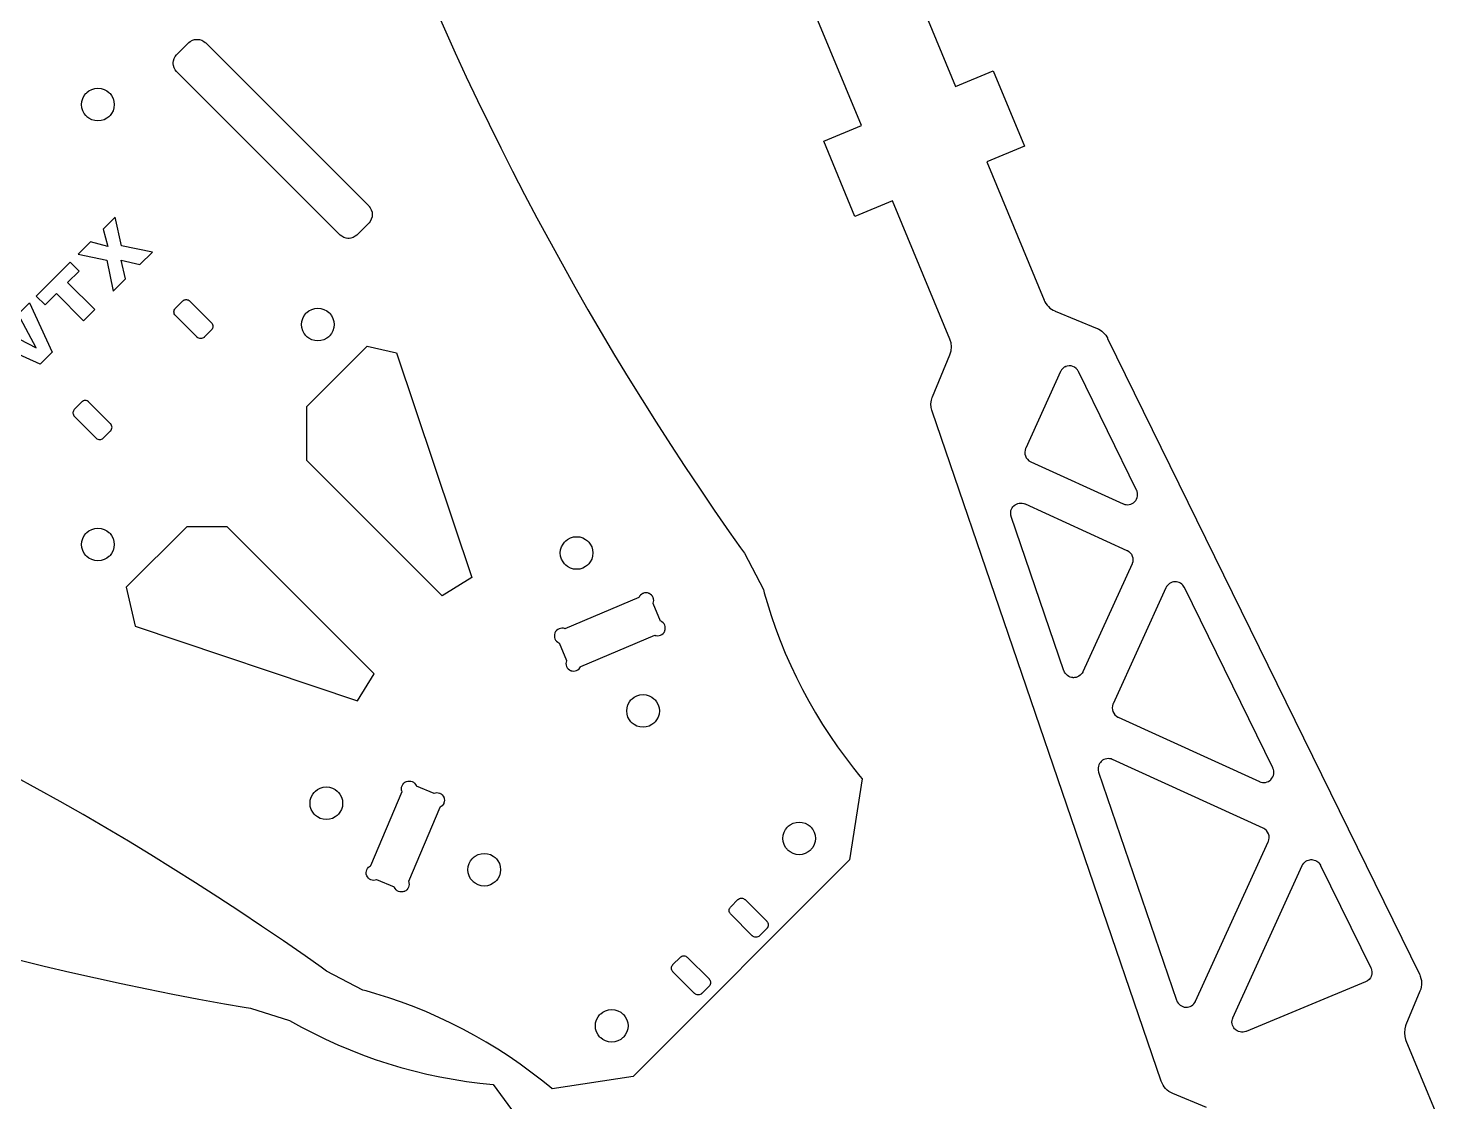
# Model space of a CAD drawing. Extents: x 0 to 997, y 0 to 569.
# Drawn here: x 849.5 to 989, y 353.1 to 458.4 of the extents above; entities that cross this region are included whole.
import ezdxf

# ---------------------------------------------------------------- set-up
doc = ezdxf.new("R2010")
doc.units = 0
doc.layers.get('0').update_dxf_attribs({"linetype": 'CONTINUOUS'})

msp = doc.modelspace()

# ---------------------------------------------------------------- linework, layer by layer
at = {"color": 0}
for points in [[(935.797, 463.769), (940.39, 452.682), (944.085, 454.214), (947.147, 446.822), (943.451, 445.292), (949.065, 431.736), (949.085, 431.692), (949.15, 431.558), (949.251, 431.389), (949.368, 431.232), (949.5, 431.088), (949.644, 430.957), (949.801, 430.84), (949.969, 430.739), (950.103, 430.674), (950.149, 430.654), (954.264, 428.949), (954.306, 428.932), (954.429, 428.872), (954.585, 428.781), (954.732, 428.676), (954.868, 428.56), (954.993, 428.431), (955.107, 428.292), (955.207, 428.142), (955.275, 428.022), (955.294, 427.982), (985.872, 365.625), (985.896, 365.576), (985.956, 365.428), (986.018, 365.225), (986.058, 365.017), (986.076, 364.807), (986.071, 364.597), (986.044, 364.388), (985.996, 364.181), (985.944, 364.028), (985.925, 363.979), (984.551, 360.664), (984.551, 360.664), (984.514, 360.574), (984.438, 360.286), (984.399, 359.899), (984.438, 359.51), (984.514, 359.224), (984.551, 359.133), (989.018, 348.35)], [(889.21, 460.683), (890.256, 458.325), (891.321, 455.975), (892.406, 453.636), (893.51, 451.306), (894.635, 448.985), (895.779, 446.675), (896.943, 444.374), (898.126, 442.083), (899.331, 439.803), (900.553, 437.533), (901.794, 435.274), (903.056, 433.025), (904.336, 430.786), (905.636, 428.558), (906.956, 426.342), (908.293, 424.136), (909.651, 421.943), (911.026, 419.76), (912.422, 417.588), (913.836, 415.428), (915.268, 413.281), (916.719, 411.143), (918.189, 409.019), (919.303, 407.433), (919.678, 406.907), (921.535, 403.349), (921.622, 403.031), (921.899, 402.078), (922.297, 400.818), (922.728, 399.572), (923.193, 398.339), (923.689, 397.119), (924.219, 395.914), (924.781, 394.724), (925.374, 393.55), (925.999, 392.392), (926.654, 391.251), (927.34, 390.128), (928.057, 389.024), (928.804, 387.938), (929.581, 386.871), (930.386, 385.825), (931.008, 385.053), (931.221, 384.8), (930, 376.832), (908.786, 355.618), (900.819, 354.397), (900.565, 354.61), (899.793, 355.232), (898.747, 356.039), (897.682, 356.815), (896.596, 357.561), (895.49, 358.279), (894.368, 358.965), (893.226, 359.621), (892.068, 360.244), (890.894, 360.838), (889.704, 361.4), (888.5, 361.929), (887.281, 362.426), (886.046, 362.89), (884.8, 363.321), (883.54, 363.719), (882.589, 363.997), (882.269, 364.083), (878.711, 365.942), (878.185, 366.315), (876.599, 367.429), (874.475, 368.9), (872.339, 370.35), (870.19, 371.783), (868.031, 373.197), (865.858, 374.592), (863.676, 375.968), (861.482, 377.325), (859.276, 378.662), (857.06, 379.982), (854.832, 381.282), (852.594, 382.563), (850.344, 383.824), (848.085, 385.065)], [(964.992, 352.561), (961.676, 353.935), (961.626, 353.956), (961.483, 354.026), (961.303, 354.139), (961.136, 354.268), (960.983, 354.414), (960.847, 354.575), (960.729, 354.749), (960.629, 354.936), (960.567, 355.085), (960.549, 355.135), (938.078, 420.85), (938.049, 420.936), (937.992, 421.203), (937.971, 421.561), (938.014, 421.917), (938.087, 422.179), (938.122, 422.263), (939.826, 426.379), (939.865, 426.469), (939.942, 426.756), (939.979, 427.144), (939.942, 427.533), (939.864, 427.819), (939.826, 427.91), (934.212, 441.464), (930.517, 439.933), (927.456, 447.325), (931.151, 448.856), (926.558, 459.942)], [(848.517, 367.037), (851.022, 366.425), (853.533, 365.833), (856.05, 365.263), (858.572, 364.713), (861.099, 364.186), (863.631, 363.679), (866.168, 363.194), (868.71, 362.732), (870.618, 362.399), (871.256, 362.29), (875.085, 361.089), (875.372, 360.925), (876.242, 360.447), (877.412, 359.838), (878.599, 359.261), (879.8, 358.718), (881.014, 358.207), (882.24, 357.729), (883.478, 357.285), (884.728, 356.874), (885.989, 356.497), (887.258, 356.154), (888.539, 355.844), (889.826, 355.571), (891.122, 355.331), (892.425, 355.125), (893.735, 354.956), (894.721, 354.85), (895.05, 354.821), (899.821, 348.324)]]:
    msp.add_lwpolyline(points, dxfattribs=at)
for points in [[(865.158, 456.947), (865.2, 456.989), (865.34, 457.097), (865.547, 457.207), (865.771, 457.275), (865.947, 457.299), (866.007, 457.299), (866.065, 457.299), (866.242, 457.275), (866.465, 457.207), (866.672, 457.097), (866.814, 456.989), (866.856, 456.947), (882.836, 440.967), (882.878, 440.925), (882.986, 440.783), (883.096, 440.578), (883.164, 440.353), (883.188, 440.176), (883.188, 440.118), (883.188, 440.06), (883.164, 439.883), (883.096, 439.658), (882.986, 439.453), (882.878, 439.311), (882.836, 439.269), (881.704, 438.138), (881.662, 438.097), (881.522, 437.989), (881.315, 437.878), (881.092, 437.81), (880.915, 437.786), (880.856, 437.786), (880.797, 437.786), (880.621, 437.81), (880.397, 437.878), (880.19, 437.989), (880.049, 438.097), (880.007, 438.138), (864.026, 454.119), (863.985, 454.161), (863.876, 454.301), (863.767, 454.508), (863.699, 454.732), (863.675, 454.908), (863.675, 454.967), (863.675, 455.026), (863.699, 455.203), (863.767, 455.426), (863.876, 455.633), (863.985, 455.775), (864.026, 455.815), (865.158, 456.947)], [(857.415, 452.033), (857.472, 451.976), (857.621, 451.782), (857.767, 451.504), (857.854, 451.207), (857.883, 450.901), (857.854, 450.596), (857.767, 450.3), (857.621, 450.021), (857.472, 449.828), (857.415, 449.769), (857.358, 449.713), (857.164, 449.565), (856.886, 449.418), (856.589, 449.331), (856.283, 449.301), (855.978, 449.331), (855.682, 449.418), (855.403, 449.565), (855.21, 449.713), (855.153, 449.769), (855.096, 449.828), (854.947, 450.021), (854.801, 450.3), (854.713, 450.596), (854.683, 450.901), (854.713, 451.207), (854.801, 451.504), (854.947, 451.782), (855.096, 451.976), (855.153, 452.033), (855.21, 452.09), (855.403, 452.237), (855.682, 452.385), (855.978, 452.472), (856.283, 452.501), (856.589, 452.472), (856.886, 452.385), (857.164, 452.237), (857.358, 452.09), (857.415, 452.033)], [(858.564, 435.656), (860.399, 435.217), (861.626, 436.444), (858.599, 437.064), (857.988, 439.876), (856.796, 438.685), (857.275, 436.989), (855.561, 437.45), (854.357, 436.247), (857.158, 435.662), (857.782, 432.6), (859.003, 433.821), (858.564, 435.656)], [(854.887, 429.706), (855.981, 430.799), (853.318, 433.461), (854.432, 434.575), (853.558, 435.449), (850.238, 432.128), (851.111, 431.254), (852.225, 432.368), (854.887, 429.706)], [(851.807, 426.625), (850.622, 425.44), (845.751, 427.642), (846.893, 428.783), (850.233, 427.035), (848.475, 430.364), (849.583, 431.474), (851.807, 426.625)], [(863.885, 430.218), (863.868, 430.236), (863.821, 430.297), (863.775, 430.383), (863.749, 430.476), (863.739, 430.572), (863.749, 430.668), (863.775, 430.76), (863.821, 430.847), (863.868, 430.908), (863.885, 430.925), (864.593, 431.633), (864.61, 431.65), (864.668, 431.696), (864.754, 431.742), (864.847, 431.769), (864.921, 431.779), (864.946, 431.779), (864.971, 431.779), (865.044, 431.769), (865.137, 431.742), (865.224, 431.696), (865.282, 431.65), (865.3, 431.633), (867.421, 429.511), (867.438, 429.494), (867.483, 429.435), (867.529, 429.349), (867.557, 429.256), (867.567, 429.182), (867.567, 429.158), (867.567, 429.133), (867.557, 429.06), (867.529, 428.967), (867.483, 428.881), (867.438, 428.822), (867.421, 428.804), (866.714, 428.097), (866.696, 428.079), (866.635, 428.033), (866.549, 427.987), (866.456, 427.96), (866.36, 427.951), (866.265, 427.96), (866.172, 427.987), (866.085, 428.033), (866.025, 428.079), (866.007, 428.097), (863.885, 430.218)], [(878.982, 430.467), (879.039, 430.41), (879.188, 430.215), (879.333, 429.936), (879.421, 429.64), (879.45, 429.335), (879.421, 429.029), (879.333, 428.732), (879.188, 428.454), (879.039, 428.26), (878.982, 428.203), (878.925, 428.146), (878.731, 427.999), (878.453, 427.851), (878.156, 427.764), (877.85, 427.735), (877.544, 427.764), (877.249, 427.851), (876.971, 427.999), (876.776, 428.146), (876.719, 428.203), (876.662, 428.26), (876.514, 428.454), (876.368, 428.732), (876.281, 429.029), (876.25, 429.335), (876.281, 429.64), (876.368, 429.936), (876.514, 430.215), (876.662, 430.41), (876.719, 430.467), (876.776, 430.524), (876.971, 430.671), (877.249, 430.818), (877.544, 430.906), (877.85, 430.935), (878.156, 430.906), (878.453, 430.818), (878.731, 430.671), (878.925, 430.524), (878.982, 430.467)], [(876.764, 416.01), (876.764, 421.287), (882.701, 427.225), (885.571, 426.551), (892.953, 404.546), (890.035, 402.739), (876.764, 416.01)], [(952.436, 424.728), (952.414, 424.771), (952.333, 424.893), (952.206, 425.032), (952.057, 425.142), (951.892, 425.222), (951.714, 425.272), (951.528, 425.287), (951.34, 425.268), (951.2, 425.229), (951.156, 425.211), (951.214, 425.235), (951.171, 425.218), (951.047, 425.147), (950.901, 425.031), (950.781, 424.889), (950.706, 424.768), (950.686, 424.726), (947.262, 417.211), (947.242, 417.165), (947.199, 417.018), (947.174, 416.824), (947.186, 416.631), (947.236, 416.446), (947.321, 416.274), (947.438, 416.119), (947.583, 415.987), (947.712, 415.907), (947.758, 415.886), (956.821, 411.758), (956.856, 411.742), (956.968, 411.704), (957.118, 411.675), (957.269, 411.669), (957.421, 411.686), (957.567, 411.725), (957.706, 411.786), (957.835, 411.868), (957.925, 411.943), (957.953, 411.971), (957.979, 411.999), (958.053, 412.092), (958.131, 412.224), (958.188, 412.364), (958.222, 412.511), (958.235, 412.662), (958.225, 412.814), (958.19, 412.963), (958.15, 413.074), (958.133, 413.108), (952.436, 424.728)], [(856.107, 418.197), (856.125, 418.181), (856.183, 418.135), (856.269, 418.089), (856.363, 418.061), (856.436, 418.051), (856.461, 418.051), (856.485, 418.051), (856.558, 418.061), (856.651, 418.089), (856.738, 418.135), (856.797, 418.181), (856.814, 418.197), (857.521, 418.904), (857.539, 418.922), (857.585, 418.983), (857.631, 419.071), (857.658, 419.162), (857.668, 419.258), (857.658, 419.354), (857.631, 419.447), (857.585, 419.533), (857.539, 419.594), (857.521, 419.612), (855.4, 421.733), (855.382, 421.751), (855.321, 421.797), (855.235, 421.843), (855.142, 421.871), (855.046, 421.879), (854.951, 421.871), (854.858, 421.843), (854.771, 421.797), (854.711, 421.751), (854.693, 421.733), (853.986, 421.026), (853.968, 421.008), (853.924, 420.95), (853.878, 420.864), (853.849, 420.771), (853.839, 420.697), (853.839, 420.672), (853.839, 420.649), (853.849, 420.575), (853.878, 420.482), (853.924, 420.396), (853.968, 420.336), (853.986, 420.319), (856.107, 418.197)], [(952.869, 395.293), (952.854, 395.258), (952.796, 395.16), (952.706, 395.042), (952.599, 394.939), (952.479, 394.853), (952.349, 394.786), (952.208, 394.739), (952.063, 394.713), (951.949, 394.707), (951.911, 394.708), (951.872, 394.71), (951.76, 394.728), (951.617, 394.768), (951.482, 394.829), (951.358, 394.908), (951.247, 395.006), (951.151, 395.118), (951.074, 395.244), (951.025, 395.349), (951.014, 395.383), (945.84, 410.511), (945.828, 410.546), (945.803, 410.654), (945.788, 410.799), (945.793, 410.943), (945.818, 411.085), (945.864, 411.221), (945.929, 411.349), (946.012, 411.468), (946.087, 411.55), (946.115, 411.575), (946.142, 411.6), (946.232, 411.667), (946.358, 411.737), (946.493, 411.79), (946.632, 411.822), (946.776, 411.835), (946.919, 411.825), (947.063, 411.796), (947.168, 411.76), (947.201, 411.744), (957.192, 407.194), (957.238, 407.174), (957.367, 407.092), (957.514, 406.961), (957.629, 406.807), (957.714, 406.635), (957.764, 406.449), (957.776, 406.256), (957.753, 406.061), (957.708, 405.915), (957.688, 405.869), (952.869, 395.293)], [(857.415, 408.899), (857.472, 408.842), (857.621, 408.649), (857.767, 408.369), (857.854, 408.074), (857.883, 407.768), (857.854, 407.463), (857.767, 407.165), (857.621, 406.888), (857.472, 406.693), (857.415, 406.636), (857.358, 406.579), (857.164, 406.432), (856.886, 406.285), (856.589, 406.197), (856.283, 406.168), (855.978, 406.197), (855.682, 406.285), (855.403, 406.432), (855.21, 406.579), (855.153, 406.636), (855.096, 406.693), (854.947, 406.888), (854.801, 407.165), (854.713, 407.463), (854.683, 407.768), (854.713, 408.074), (854.801, 408.369), (854.947, 408.649), (855.096, 408.842), (855.153, 408.899), (855.21, 408.957), (855.403, 409.104), (855.682, 409.251), (855.978, 409.339), (856.283, 409.368), (856.589, 409.339), (856.886, 409.251), (857.164, 409.104), (857.358, 408.957), (857.415, 408.899)], [(883.375, 395.089), (868.949, 409.515), (864.99, 409.515), (859.053, 403.576), (859.953, 399.751), (881.736, 392.443), (883.375, 395.089)], [(904.358, 408.065), (904.415, 408.008), (904.564, 407.814), (904.71, 407.536), (904.799, 407.24), (904.828, 406.935), (904.799, 406.629), (904.71, 406.332), (904.564, 406.054), (904.415, 405.86), (904.358, 405.803), (904.301, 405.746), (904.108, 405.597), (903.829, 405.451), (903.533, 405.364), (903.228, 405.335), (902.922, 405.364), (902.625, 405.451), (902.347, 405.597), (902.153, 405.746), (902.096, 405.803), (902.039, 405.86), (901.892, 406.054), (901.744, 406.332), (901.657, 406.629), (901.628, 406.935), (901.657, 407.24), (901.744, 407.536), (901.892, 407.814), (902.039, 408.008), (902.096, 408.065), (902.153, 408.122), (902.347, 408.271), (902.625, 408.417), (902.922, 408.504), (903.228, 408.535), (903.533, 408.504), (903.829, 408.417), (904.108, 408.271), (904.301, 408.122), (904.358, 408.065)], [(955.833, 392.15), (955.813, 392.103), (955.768, 391.957), (955.743, 391.763), (955.757, 391.569), (955.807, 391.385), (955.89, 391.213), (956.007, 391.057), (956.153, 390.926), (956.282, 390.846), (956.328, 390.825), (970.179, 384.515), (970.215, 384.5), (970.326, 384.463), (970.476, 384.432), (970.629, 384.426), (970.779, 384.443), (970.925, 384.482), (971.064, 384.543), (971.193, 384.625), (971.283, 384.701), (971.311, 384.729), (971.337, 384.757), (971.411, 384.849), (971.49, 384.981), (971.547, 385.122), (971.582, 385.268), (971.594, 385.419), (971.583, 385.571), (971.55, 385.721), (971.508, 385.831), (971.492, 385.865), (962.821, 403.547), (962.806, 403.581), (962.749, 403.672), (962.661, 403.782), (962.56, 403.879), (962.446, 403.96), (962.322, 404.025), (962.19, 404.071), (962.053, 404.099), (961.944, 404.108), (961.91, 404.107), (961.874, 404.107), (961.767, 404.096), (961.629, 404.063), (961.499, 404.013), (961.376, 403.944), (961.265, 403.861), (961.167, 403.761), (961.082, 403.649), (961.028, 403.554), (961.014, 403.522), (955.833, 392.15)], [(910.728, 401.994), (910.742, 402.028), (910.771, 402.136), (910.783, 402.282), (910.768, 402.428), (910.739, 402.535), (910.725, 402.568), (910.711, 402.603), (910.654, 402.699), (910.561, 402.811), (910.447, 402.903), (910.351, 402.958), (910.317, 402.972), (910.283, 402.986), (910.175, 403.014), (910.029, 403.028), (909.885, 403.013), (909.776, 402.983), (909.743, 402.969), (909.71, 402.954), (909.613, 402.899), (909.5, 402.806), (909.408, 402.692), (909.353, 402.594), (909.339, 402.561), (902.076, 399.507), (902.042, 399.522), (901.931, 399.55), (901.783, 399.564), (901.64, 399.547), (901.503, 399.504), (901.375, 399.436), (901.264, 399.344), (901.169, 399.231), (901.113, 399.132), (901.099, 399.096), (901.085, 399.061), (901.056, 398.951), (901.043, 398.804), (901.058, 398.66), (901.101, 398.522), (901.169, 398.396), (901.261, 398.283), (901.375, 398.19), (901.475, 398.133), (901.51, 398.118), (902.238, 396.388), (902.224, 396.351), (902.194, 396.242), (902.182, 396.094), (902.197, 395.95), (902.24, 395.813), (902.308, 395.686), (902.4, 395.574), (902.514, 395.481), (902.614, 395.424), (902.649, 395.41), (902.683, 395.394), (902.794, 395.367), (902.942, 395.353), (903.085, 395.369), (903.222, 395.412), (903.35, 395.481), (903.461, 395.572), (903.556, 395.686), (903.613, 395.785), (903.626, 395.821), (910.889, 398.874), (910.925, 398.86), (911.035, 398.831), (911.182, 398.818), (911.326, 398.833), (911.464, 398.876), (911.59, 398.944), (911.703, 399.036), (911.796, 399.15), (911.853, 399.25), (911.867, 399.285), (911.882, 399.319), (911.91, 399.431), (911.922, 399.578), (911.907, 399.721), (911.864, 399.858), (911.796, 399.985), (911.704, 400.097), (911.59, 400.192), (911.492, 400.249), (911.456, 400.263), (910.728, 401.994)], [(910.869, 392.578), (910.926, 392.521), (911.075, 392.328), (911.221, 392.049), (911.308, 391.753), (911.339, 391.447), (911.308, 391.142), (911.221, 390.844), (911.075, 390.567), (910.926, 390.372), (910.869, 390.315), (910.813, 390.258), (910.618, 390.111), (910.34, 389.964), (910.044, 389.876), (909.739, 389.847), (909.433, 389.876), (909.136, 389.964), (908.858, 390.111), (908.664, 390.258), (908.607, 390.315), (908.55, 390.372), (908.401, 390.567), (908.256, 390.844), (908.168, 391.142), (908.139, 391.447), (908.168, 391.753), (908.256, 392.049), (908.401, 392.328), (908.55, 392.521), (908.607, 392.578), (908.664, 392.635), (908.858, 392.783), (909.136, 392.929), (909.433, 393.018), (909.739, 393.047), (910.044, 393.018), (910.34, 392.929), (910.618, 392.783), (910.813, 392.635), (910.869, 392.578)], [(962.063, 363.072), (962.075, 363.036), (962.122, 362.932), (962.201, 362.806), (962.297, 362.693), (962.407, 362.596), (962.531, 362.517), (962.665, 362.456), (962.81, 362.415), (962.922, 362.399), (962.96, 362.396), (962.997, 362.394), (963.111, 362.4), (963.258, 362.426), (963.399, 362.474), (963.529, 362.542), (963.649, 362.626), (963.756, 362.729), (963.846, 362.847), (963.903, 362.946), (963.919, 362.981), (971.046, 378.626), (971.067, 378.672), (971.111, 378.818), (971.136, 379.014), (971.122, 379.207), (971.072, 379.392), (970.988, 379.564), (970.872, 379.718), (970.725, 379.849), (970.596, 379.931), (970.55, 379.951), (955.771, 386.683), (955.738, 386.699), (955.632, 386.735), (955.49, 386.764), (955.346, 386.774), (955.203, 386.761), (955.063, 386.729), (954.928, 386.676), (954.801, 386.606), (954.712, 386.539), (954.685, 386.514), (954.657, 386.489), (954.583, 386.407), (954.499, 386.287), (954.433, 386.16), (954.387, 386.024), (954.363, 385.882), (954.357, 385.737), (954.372, 385.593), (954.399, 385.485), (954.41, 385.45), (962.063, 363.072)], [(879.815, 383.522), (879.872, 383.465), (880.021, 383.271), (880.167, 382.993), (880.256, 382.697), (880.285, 382.392), (880.256, 382.086), (880.167, 381.789), (880.021, 381.511), (879.872, 381.317), (879.815, 381.26), (879.758, 381.203), (879.565, 381.054), (879.286, 380.908), (878.99, 380.821), (878.685, 380.792), (878.379, 380.821), (878.082, 380.908), (877.804, 381.054), (877.61, 381.203), (877.553, 381.26), (877.496, 381.317), (877.349, 381.511), (877.201, 381.789), (877.114, 382.086), (877.085, 382.392), (877.114, 382.697), (877.201, 382.993), (877.349, 383.271), (877.496, 383.465), (877.553, 383.522), (877.61, 383.579), (877.804, 383.728), (878.082, 383.874), (878.379, 383.961), (878.685, 383.992), (878.99, 383.961), (879.286, 383.874), (879.565, 383.728), (879.758, 383.579), (879.815, 383.522)], [(883.625, 374.89), (883.589, 374.876), (883.479, 374.847), (883.332, 374.835), (883.188, 374.85), (883.05, 374.893), (882.924, 374.961), (882.811, 375.053), (882.718, 375.167), (882.661, 375.267), (882.647, 375.301), (882.632, 375.336), (882.604, 375.447), (882.59, 375.594), (882.607, 375.737), (882.65, 375.875), (882.718, 376.003), (882.81, 376.114), (882.924, 376.208), (883.022, 376.265), (883.057, 376.279), (886.111, 383.542), (886.097, 383.578), (886.068, 383.688), (886.056, 383.835), (886.071, 383.979), (886.114, 384.117), (886.182, 384.243), (886.274, 384.356), (886.387, 384.449), (886.488, 384.506), (886.522, 384.519), (886.557, 384.535), (886.668, 384.563), (886.814, 384.576), (886.958, 384.56), (887.096, 384.517), (887.222, 384.449), (887.335, 384.357), (887.429, 384.243), (887.486, 384.144), (887.5, 384.108), (889.232, 383.381), (889.265, 383.394), (889.374, 383.424), (889.519, 383.436), (889.664, 383.421), (889.772, 383.392), (889.806, 383.378), (889.839, 383.364), (889.936, 383.307), (890.049, 383.214), (890.14, 383.1), (890.196, 383.004), (890.21, 382.969), (890.224, 382.936), (890.251, 382.828), (890.265, 382.682), (890.25, 382.537), (890.221, 382.429), (890.207, 382.396), (890.192, 382.362), (890.136, 382.265), (890.043, 382.153), (889.929, 382.061), (889.832, 382.006), (889.799, 381.992), (886.744, 374.729), (886.76, 374.694), (886.787, 374.583), (886.801, 374.436), (886.785, 374.293), (886.742, 374.156), (886.674, 374.028), (886.582, 373.917), (886.468, 373.822), (886.369, 373.765), (886.333, 373.751), (886.299, 373.737), (886.189, 373.708), (886.042, 373.696), (885.897, 373.711), (885.76, 373.754), (885.633, 373.822), (885.521, 373.914), (885.428, 374.028), (885.371, 374.128), (885.356, 374.162), (883.625, 374.89)], [(926.182, 380.085), (926.239, 380.028), (926.386, 379.833), (926.533, 379.556), (926.621, 379.258), (926.65, 378.953), (926.621, 378.647), (926.533, 378.351), (926.386, 378.072), (926.239, 377.879), (926.182, 377.822), (926.125, 377.765), (925.931, 377.617), (925.653, 377.471), (925.356, 377.382), (925.05, 377.353), (924.744, 377.382), (924.449, 377.471), (924.169, 377.617), (923.976, 377.765), (923.918, 377.822), (923.861, 377.879), (923.714, 378.072), (923.567, 378.351), (923.479, 378.647), (923.45, 378.953), (923.479, 379.258), (923.567, 379.556), (923.714, 379.833), (923.861, 380.028), (923.918, 380.085), (923.976, 380.142), (924.169, 380.29), (924.449, 380.436), (924.744, 380.524), (925.05, 380.553), (925.356, 380.524), (925.653, 380.436), (925.931, 380.29), (926.125, 380.142), (926.182, 380.085)], [(895.303, 377.011), (895.36, 376.954), (895.508, 376.761), (895.654, 376.482), (895.742, 376.186), (895.772, 375.881), (895.742, 375.575), (895.654, 375.278), (895.508, 375), (895.36, 374.806), (895.303, 374.749), (895.246, 374.692), (895.051, 374.544), (894.774, 374.397), (894.478, 374.31), (894.172, 374.281), (893.865, 374.31), (893.569, 374.397), (893.292, 374.544), (893.097, 374.692), (893.04, 374.749), (892.983, 374.806), (892.835, 375), (892.689, 375.278), (892.601, 375.575), (892.572, 375.881), (892.601, 376.186), (892.689, 376.482), (892.835, 376.761), (892.983, 376.954), (893.04, 377.011), (893.097, 377.068), (893.292, 377.217), (893.569, 377.362), (893.865, 377.451), (894.172, 377.481), (894.478, 377.451), (894.774, 377.362), (895.051, 377.217), (895.246, 377.068), (895.303, 377.011)], [(981.111, 366.25), (981.133, 366.204), (981.182, 366.057), (981.212, 365.857), (981.201, 365.654), (981.167, 365.504), (981.149, 365.456), (981.131, 365.408), (981.057, 365.272), (980.931, 365.114), (980.776, 364.983), (980.643, 364.904), (980.596, 364.885), (968.872, 360.029), (968.837, 360.015), (968.728, 359.982), (968.581, 359.957), (968.432, 359.956), (968.286, 359.974), (968.144, 360.015), (968.01, 360.076), (967.885, 360.157), (967.797, 360.232), (967.771, 360.258), (967.744, 360.286), (967.674, 360.376), (967.596, 360.504), (967.54, 360.64), (967.504, 360.783), (967.49, 360.931), (967.497, 361.078), (967.528, 361.225), (967.564, 361.333), (967.579, 361.368), (974.372, 376.279), (974.386, 376.313), (974.44, 376.406), (974.525, 376.518), (974.624, 376.618), (974.735, 376.703), (974.857, 376.769), (974.988, 376.821), (975.125, 376.853), (975.232, 376.864), (975.268, 376.865), (975.304, 376.865), (975.411, 376.857), (975.55, 376.829), (975.682, 376.782), (975.806, 376.718), (975.918, 376.636), (976.019, 376.54), (976.108, 376.429), (976.164, 376.338), (976.181, 376.306), (981.111, 366.25)], [(921.868, 370.821), (921.886, 370.804), (921.932, 370.743), (921.978, 370.656), (922.006, 370.564), (922.014, 370.468), (922.006, 370.372), (921.978, 370.279), (921.932, 370.193), (921.886, 370.132), (921.868, 370.114), (921.161, 369.407), (921.143, 369.39), (921.085, 369.344), (920.999, 369.299), (920.906, 369.271), (920.832, 369.261), (920.807, 369.261), (920.783, 369.261), (920.71, 369.271), (920.617, 369.299), (920.531, 369.344), (920.471, 369.39), (920.454, 369.407), (918.332, 371.529), (918.315, 371.546), (918.268, 371.607), (918.222, 371.694), (918.196, 371.786), (918.186, 371.882), (918.196, 371.978), (918.222, 372.071), (918.268, 372.157), (918.315, 372.218), (918.332, 372.236), (919.04, 372.943), (919.057, 372.96), (919.115, 373.006), (919.201, 373.051), (919.296, 373.079), (919.368, 373.089), (919.393, 373.089), (919.418, 373.089), (919.492, 373.079), (919.585, 373.051), (919.671, 373.006), (919.729, 372.96), (919.747, 372.943), (921.868, 370.821)], [(916.211, 365.165), (916.229, 365.147), (916.275, 365.086), (916.321, 364.999), (916.349, 364.907), (916.358, 364.811), (916.349, 364.715), (916.321, 364.624), (916.275, 364.536), (916.229, 364.475), (916.211, 364.457), (915.504, 363.75), (915.486, 363.733), (915.428, 363.688), (915.342, 363.642), (915.249, 363.614), (915.175, 363.604), (915.15, 363.604), (915.126, 363.604), (915.053, 363.614), (914.96, 363.642), (914.874, 363.688), (914.814, 363.733), (914.797, 363.75), (912.675, 365.872), (912.658, 365.89), (912.611, 365.95), (912.565, 366.037), (912.539, 366.129), (912.529, 366.225), (912.539, 366.321), (912.565, 366.414), (912.611, 366.5), (912.658, 366.561), (912.675, 366.579), (913.383, 367.286), (913.4, 367.303), (913.458, 367.349), (913.544, 367.394), (913.639, 367.422), (913.712, 367.432), (913.736, 367.432), (913.761, 367.432), (913.835, 367.422), (913.928, 367.394), (914.014, 367.349), (914.072, 367.303), (914.09, 367.286), (916.211, 365.165)], [(907.797, 361.7), (907.854, 361.643), (908.001, 361.449), (908.149, 361.171), (908.236, 360.874), (908.265, 360.568), (908.236, 360.263), (908.149, 359.967), (908.001, 359.688), (907.854, 359.494), (907.797, 359.438), (907.74, 359.381), (907.546, 359.232), (907.268, 359.086), (906.971, 358.997), (906.665, 358.968), (906.36, 358.997), (906.063, 359.086), (905.785, 359.232), (905.59, 359.381), (905.533, 359.438), (905.476, 359.494), (905.329, 359.688), (905.182, 359.967), (905.094, 360.263), (905.065, 360.568), (905.094, 360.874), (905.182, 361.171), (905.329, 361.449), (905.476, 361.643), (905.533, 361.7), (905.59, 361.757), (905.785, 361.906), (906.063, 362.051), (906.36, 362.139), (906.665, 362.168), (906.971, 362.139), (907.268, 362.051), (907.546, 361.906), (907.74, 361.757), (907.797, 361.7)]]:
    msp.add_lwpolyline(points, close=True, dxfattribs=at)

doc.saveas('drawing.dxf')
